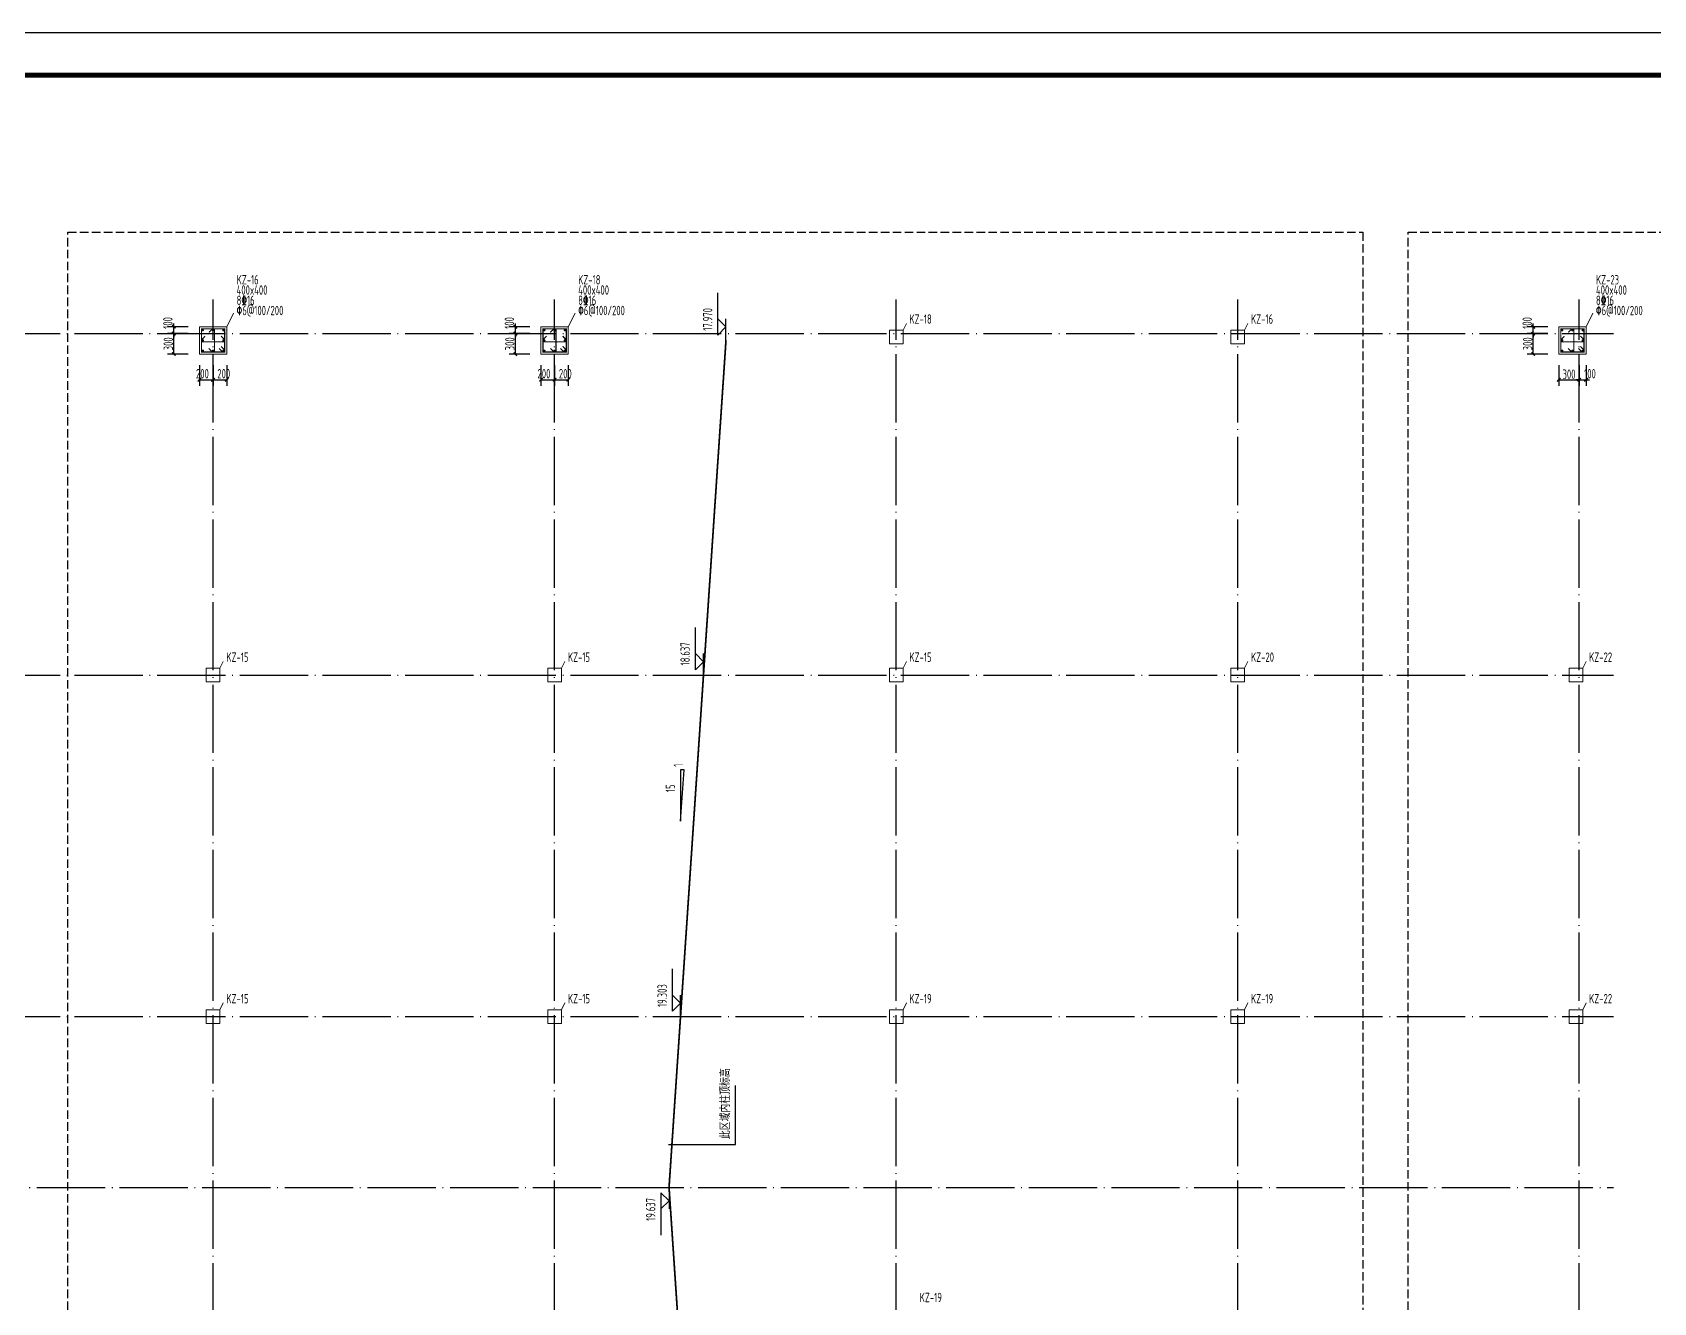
# Model space of a CAD drawing. Extents: x -2331248 to -1198620, y -977263 to -545844.
# Drawn here: x -1551152 to -1503687, y -639530 to -602338 of the extents above; entities that cross this region are included whole.
import ezdxf
from ezdxf.enums import TextEntityAlignment as Align

# ---------------------------------------------------------------- set-up
doc = ezdxf.new("R2010")
doc.units = 0
doc.header["$LTSCALE"] = 1000
doc.header["$MEASUREMENT"] = 0
for name, pattern in [('DASH', [0.35, 0.25, -0.1]), ('DOTE', [2.42, 2, -0.2, 0.02, -0.2]), ('线型5', [3050, 2400, -300, 50, -300])]:
    doc.linetypes.add(name, pattern=pattern)
doc.layers.get('0').update_dxf_attribs({"linetype": 'CONTINUOUS'})
doc.layers.get('DEFPOINTS').update_dxf_attribs({"linetype": 'CONTINUOUS'})
for name, color, linetype in [('DOTE', 1, 'DOTE'), ('PUB_TITLE', 4, 'CONTINUOUS'), ('构件', 74, 'CONTINUOUS')]:
    doc.layers.add(name, color=color, linetype=linetype)
for name, color, linetype, lineweight in [('S_Cl', 2, 'CONTINUOUS', 9), ('S_ColumDimSect', 84, '线型5', 18), ('S_ColumFocus', 2, 'CONTINUOUS', 18), ('S_PColumHoopBar', 14, 'CONTINUOUS', 35), ('S_PColumMainBar', 14, 'CONTINUOUS', 25)]:
    doc.layers.add(name, color=color, linetype=linetype, lineweight=lineweight)
doc.styles.add('PkpmHz', font='Pkpmeng', dxfattribs={"width": 0.7, "bigfont": 'hztxt'})
doc.styles.add('TSSD_REIN', font='Tssdeng.shx', dxfattribs={"width": 0.7, "bigfont": 'hztxt.shx'})
doc.dimstyles.new('Pkpm_0.0100_2.00', dxfattribs={"dimtxt": 200, "dimasz": 100, "dimexe": 180, "dimexo": 0.0625, "dimgap": 25, "dimtad": 1, "dimdec": 0, "dimlfac": 0.5, "dimrnd": 5, "dimzin": 0, "dimdsep": 46, "dimtxsty": 'PkpmHz', "dimblk1": 'ARCHTICK', "dimblk2": 'ARCHTICK', "dimsah": 1, "dimcen": 0.09, "dimadec": 0, "dimazin": 0, "dimtfac": 1, "dimtdec": 0, "dimtmove": 2, "dimatfit": 1, "dimldrblk": 'ARCHTICK', "dimfxl": 1, "dimtolj": 1, "dimtzin": 0, "dimarcsym": 0})

# ---------------------------------------------------------------- blocks, each defined once
blk = doc.blocks.new('_ARCHTICK')
at = {"color": 0, "linetype": 'ByBlock', "const_width": 0.4}
blk.add_lwpolyline([(-0.5, -0.5), (0.5, 0.5)], dxfattribs=at)
blk = doc.blocks.new('*D1182')
at = {"layer": 'DEFPOINTS', "color": 0}
for p in [(-1547013, -611157), (-1546263, -611157), (-1546263, -611757)]:
    blk.add_point(p, dxfattribs=at)
at = {"layer": 'S_ColumDimSect', "color": 0, "lineweight": -2}
for p, q in [((-1546588, -611157), (-1547193, -611157)), ((-1547013, -611757), (-1547013, -611157)), ((-1546588, -611757), (-1547193, -611757))]:
    blk.add_line(p, q, dxfattribs=at)
at = {"layer": 'S_ColumDimSect', "color": 0, "lineweight": -2, "xscale": 100, "yscale": 100, "zscale": 100}
for p, rotation in [((-1547013, -611157), 90), ((-1547013, -611757), 270)]:
    blk.add_blockref('_ARCHTICK', p, dxfattribs=dict(at, rotation=rotation))
at = {"layer": 'S_ColumDimSect', "color": 0, "insert": (-1547175, -611457), "char_height": 275, "attachment_point": 5, "rotation": 90, "style": 'PkpmHz'}
blk.add_mtext('\\A1;300', dxfattribs=at)
blk = doc.blocks.new('*D1183')
at = {"layer": 'DEFPOINTS', "color": 0}
for p in [(-1547013, -610957), (-1546263, -610957), (-1546263, -611157)]:
    blk.add_point(p, dxfattribs=at)
at = {"layer": 'S_ColumDimSect', "color": 0, "lineweight": -2}
for p, q in [((-1547013, -610957), (-1547013, -610857)), ((-1546588, -610957), (-1547193, -610957)), ((-1546588, -611157), (-1547193, -611157)), ((-1547013, -611157), (-1547013, -610957)), ((-1547013, -611157), (-1547013, -611257))]:
    blk.add_line(p, q, dxfattribs=at)
at = {"layer": 'S_ColumDimSect', "color": 0, "lineweight": -2, "xscale": 100, "yscale": 100, "zscale": 100}
for p, rotation in [((-1547013, -610957), 270), ((-1547013, -611157), 90)]:
    blk.add_blockref('_ARCHTICK', p, dxfattribs=dict(at, rotation=rotation))
at = {"layer": 'S_ColumDimSect', "color": 0, "insert": (-1547188, -610845), "char_height": 275, "attachment_point": 5, "rotation": 90, "style": 'PkpmHz'}
blk.add_mtext('\\A1;100', dxfattribs=at)
blk = doc.blocks.new('*D1184')
at = {"layer": 'DEFPOINTS', "color": 0}
for p in [(-1546263, -611757), (-1545863, -611757), (-1545863, -612507)]:
    blk.add_point(p, dxfattribs=at)
at = {"layer": 'S_ColumDimSect', "color": 0, "lineweight": -2}
for p, q in [((-1546263, -612082), (-1546263, -612687)), ((-1545863, -612082), (-1545863, -612687)), ((-1546263, -612507), (-1545863, -612507))]:
    blk.add_line(p, q, dxfattribs=at)
at = {"layer": 'S_ColumDimSect', "color": 0, "lineweight": -2, "xscale": 100, "yscale": 100, "zscale": 100, "rotation": 180}
blk.add_blockref('_ARCHTICK', (-1546263, -612507), dxfattribs=at)
at = {"layer": 'S_ColumDimSect', "color": 0, "lineweight": -2, "xscale": 100, "yscale": 100, "zscale": 100}
blk.add_blockref('_ARCHTICK', (-1545863, -612507), dxfattribs=at)
at = {"layer": 'S_ColumDimSect', "color": 0, "insert": (-1546175, -612332), "char_height": 275, "attachment_point": 5, "style": 'PkpmHz'}
blk.add_mtext('\\A1;200', dxfattribs=at)
blk = doc.blocks.new('*D1185')
at = {"layer": 'DEFPOINTS', "color": 0}
for p in [(-1545863, -611757), (-1545463, -611757), (-1545463, -612507)]:
    blk.add_point(p, dxfattribs=at)
at = {"layer": 'S_ColumDimSect', "color": 0, "lineweight": -2}
for p, q in [((-1545863, -612082), (-1545863, -612687)), ((-1545463, -612082), (-1545463, -612687)), ((-1545863, -612507), (-1545463, -612507))]:
    blk.add_line(p, q, dxfattribs=at)
at = {"layer": 'S_ColumDimSect', "color": 0, "lineweight": -2, "xscale": 100, "yscale": 100, "zscale": 100, "rotation": 180}
blk.add_blockref('_ARCHTICK', (-1545863, -612507), dxfattribs=at)
at = {"layer": 'S_ColumDimSect', "color": 0, "lineweight": -2, "xscale": 100, "yscale": 100, "zscale": 100}
blk.add_blockref('_ARCHTICK', (-1545463, -612507), dxfattribs=at)
at = {"layer": 'S_ColumDimSect', "color": 0, "insert": (-1545550, -612332), "char_height": 275, "attachment_point": 5, "style": 'PkpmHz'}
blk.add_mtext('\\A1;200', dxfattribs=at)
blk = doc.blocks.new('*D1190')
at = {"layer": 'DEFPOINTS', "color": 0}
for p in [(-1537013, -611157), (-1536263, -611157), (-1536263, -611757)]:
    blk.add_point(p, dxfattribs=at)
at = {"layer": 'S_ColumDimSect', "color": 0, "lineweight": -2}
for p, q in [((-1536588, -611157), (-1537193, -611157)), ((-1537013, -611757), (-1537013, -611157)), ((-1536588, -611757), (-1537193, -611757))]:
    blk.add_line(p, q, dxfattribs=at)
at = {"layer": 'S_ColumDimSect', "color": 0, "lineweight": -2, "xscale": 100, "yscale": 100, "zscale": 100}
for p, rotation in [((-1537013, -611157), 90), ((-1537013, -611757), 270)]:
    blk.add_blockref('_ARCHTICK', p, dxfattribs=dict(at, rotation=rotation))
at = {"layer": 'S_ColumDimSect', "color": 0, "insert": (-1537175, -611457), "char_height": 275, "attachment_point": 5, "rotation": 90, "style": 'PkpmHz'}
blk.add_mtext('\\A1;300', dxfattribs=at)
blk = doc.blocks.new('*D1191')
at = {"layer": 'DEFPOINTS', "color": 0}
for p in [(-1537013, -610957), (-1536263, -610957), (-1536263, -611157)]:
    blk.add_point(p, dxfattribs=at)
at = {"layer": 'S_ColumDimSect', "color": 0, "lineweight": -2}
for p, q in [((-1537013, -610957), (-1537013, -610857)), ((-1536588, -610957), (-1537193, -610957)), ((-1536588, -611157), (-1537193, -611157)), ((-1537013, -611157), (-1537013, -610957)), ((-1537013, -611157), (-1537013, -611257))]:
    blk.add_line(p, q, dxfattribs=at)
at = {"layer": 'S_ColumDimSect', "color": 0, "lineweight": -2, "xscale": 100, "yscale": 100, "zscale": 100}
for p, rotation in [((-1537013, -610957), 270), ((-1537013, -611157), 90)]:
    blk.add_blockref('_ARCHTICK', p, dxfattribs=dict(at, rotation=rotation))
at = {"layer": 'S_ColumDimSect', "color": 0, "insert": (-1537188, -610845), "char_height": 275, "attachment_point": 5, "rotation": 90, "style": 'PkpmHz'}
blk.add_mtext('\\A1;100', dxfattribs=at)
blk = doc.blocks.new('*D1192')
at = {"layer": 'DEFPOINTS', "color": 0}
for p in [(-1536263, -611757), (-1535863, -611757), (-1535863, -612507)]:
    blk.add_point(p, dxfattribs=at)
at = {"layer": 'S_ColumDimSect', "color": 0, "lineweight": -2}
for p, q in [((-1536263, -612082), (-1536263, -612687)), ((-1535863, -612082), (-1535863, -612687)), ((-1536263, -612507), (-1535863, -612507))]:
    blk.add_line(p, q, dxfattribs=at)
at = {"layer": 'S_ColumDimSect', "color": 0, "lineweight": -2, "xscale": 100, "yscale": 100, "zscale": 100, "rotation": 180}
blk.add_blockref('_ARCHTICK', (-1536263, -612507), dxfattribs=at)
at = {"layer": 'S_ColumDimSect', "color": 0, "lineweight": -2, "xscale": 100, "yscale": 100, "zscale": 100}
blk.add_blockref('_ARCHTICK', (-1535863, -612507), dxfattribs=at)
at = {"layer": 'S_ColumDimSect', "color": 0, "insert": (-1536175, -612332), "char_height": 275, "attachment_point": 5, "style": 'PkpmHz'}
blk.add_mtext('\\A1;200', dxfattribs=at)
blk = doc.blocks.new('*D1193')
at = {"layer": 'DEFPOINTS', "color": 0}
for p in [(-1535863, -611757), (-1535463, -611757), (-1535463, -612507)]:
    blk.add_point(p, dxfattribs=at)
at = {"layer": 'S_ColumDimSect', "color": 0, "lineweight": -2}
for p, q in [((-1535863, -612082), (-1535863, -612687)), ((-1535463, -612082), (-1535463, -612687)), ((-1535863, -612507), (-1535463, -612507))]:
    blk.add_line(p, q, dxfattribs=at)
at = {"layer": 'S_ColumDimSect', "color": 0, "lineweight": -2, "xscale": 100, "yscale": 100, "zscale": 100, "rotation": 180}
blk.add_blockref('_ARCHTICK', (-1535863, -612507), dxfattribs=at)
at = {"layer": 'S_ColumDimSect', "color": 0, "lineweight": -2, "xscale": 100, "yscale": 100, "zscale": 100}
blk.add_blockref('_ARCHTICK', (-1535463, -612507), dxfattribs=at)
at = {"layer": 'S_ColumDimSect', "color": 0, "insert": (-1535550, -612332), "char_height": 275, "attachment_point": 5, "style": 'PkpmHz'}
blk.add_mtext('\\A1;200', dxfattribs=at)
blk = doc.blocks.new('*D1210')
at = {"layer": 'DEFPOINTS', "color": 0}
for p in [(-1507213, -611157), (-1506463, -611157), (-1506463, -611757)]:
    blk.add_point(p, dxfattribs=at)
at = {"layer": 'S_ColumDimSect', "color": 0, "lineweight": -2}
for p, q in [((-1506788, -611157), (-1507393, -611157)), ((-1507213, -611757), (-1507213, -611157)), ((-1506788, -611757), (-1507393, -611757))]:
    blk.add_line(p, q, dxfattribs=at)
at = {"layer": 'S_ColumDimSect', "color": 0, "lineweight": -2, "xscale": 100, "yscale": 100, "zscale": 100}
for p, rotation in [((-1507213, -611157), 90), ((-1507213, -611757), 270)]:
    blk.add_blockref('_ARCHTICK', p, dxfattribs=dict(at, rotation=rotation))
at = {"layer": 'S_ColumDimSect', "color": 0, "insert": (-1507375, -611457), "char_height": 275, "attachment_point": 5, "rotation": 90, "style": 'PkpmHz'}
blk.add_mtext('\\A1;300', dxfattribs=at)
blk = doc.blocks.new('*D1211')
at = {"layer": 'DEFPOINTS', "color": 0}
for p in [(-1507213, -610957), (-1506463, -610957), (-1506463, -611157)]:
    blk.add_point(p, dxfattribs=at)
at = {"layer": 'S_ColumDimSect', "color": 0, "lineweight": -2}
for p, q in [((-1507213, -610957), (-1507213, -610857)), ((-1506788, -610957), (-1507393, -610957)), ((-1506788, -611157), (-1507393, -611157)), ((-1507213, -611157), (-1507213, -610957)), ((-1507213, -611157), (-1507213, -611257))]:
    blk.add_line(p, q, dxfattribs=at)
at = {"layer": 'S_ColumDimSect', "color": 0, "lineweight": -2, "xscale": 100, "yscale": 100, "zscale": 100}
for p, rotation in [((-1507213, -610957), 270), ((-1507213, -611157), 90)]:
    blk.add_blockref('_ARCHTICK', p, dxfattribs=dict(at, rotation=rotation))
at = {"layer": 'S_ColumDimSect', "color": 0, "insert": (-1507388, -610845), "char_height": 275, "attachment_point": 5, "rotation": 90, "style": 'PkpmHz'}
blk.add_mtext('\\A1;100', dxfattribs=at)
blk = doc.blocks.new('*D1212')
at = {"layer": 'DEFPOINTS', "color": 0}
for p in [(-1506463, -611757), (-1505863, -611757), (-1505863, -612507)]:
    blk.add_point(p, dxfattribs=at)
at = {"layer": 'S_ColumDimSect', "color": 0, "lineweight": -2}
for p, q in [((-1506463, -612082), (-1506463, -612687)), ((-1505863, -612082), (-1505863, -612687)), ((-1506463, -612507), (-1505863, -612507))]:
    blk.add_line(p, q, dxfattribs=at)
at = {"layer": 'S_ColumDimSect', "color": 0, "lineweight": -2, "xscale": 100, "yscale": 100, "zscale": 100, "rotation": 180}
blk.add_blockref('_ARCHTICK', (-1506463, -612507), dxfattribs=at)
at = {"layer": 'S_ColumDimSect', "color": 0, "lineweight": -2, "xscale": 100, "yscale": 100, "zscale": 100}
blk.add_blockref('_ARCHTICK', (-1505863, -612507), dxfattribs=at)
at = {"layer": 'S_ColumDimSect', "color": 0, "insert": (-1506163, -612345), "char_height": 275, "attachment_point": 5, "style": 'PkpmHz'}
blk.add_mtext('\\A1;300', dxfattribs=at)
blk = doc.blocks.new('*D1213')
at = {"layer": 'DEFPOINTS', "color": 0}
for p in [(-1505863, -611757), (-1505663, -611757), (-1505663, -612507)]:
    blk.add_point(p, dxfattribs=at)
at = {"layer": 'S_ColumDimSect', "color": 0, "lineweight": -2}
for p, q in [((-1505863, -612082), (-1505863, -612687)), ((-1505663, -612082), (-1505663, -612687)), ((-1505863, -612507), (-1505963, -612507)), ((-1505863, -612507), (-1505663, -612507)), ((-1505663, -612507), (-1505563, -612507))]:
    blk.add_line(p, q, dxfattribs=at)
at = {"layer": 'S_ColumDimSect', "color": 0, "lineweight": -2, "xscale": 100, "yscale": 100, "zscale": 100}
blk.add_blockref('_ARCHTICK', (-1505863, -612507), dxfattribs=at)
at = {"layer": 'S_ColumDimSect', "color": 0, "lineweight": -2, "xscale": 100, "yscale": 100, "zscale": 100, "rotation": 180}
blk.add_blockref('_ARCHTICK', (-1505663, -612507), dxfattribs=at)
at = {"layer": 'S_ColumDimSect', "color": 0, "insert": (-1505550, -612332), "char_height": 275, "attachment_point": 5, "style": 'PkpmHz'}
blk.add_mtext('\\A1;100', dxfattribs=at)

msp = doc.modelspace()

# ---------------------------------------------------------------- linework, layer by layer
at = {"linetype": 'DASH'}
for points in [[(-1550112, -608186), (-1512198, -608186), (-1512198, -663202), (-1550112, -663202)], [(-1510869, -608186), (-1502854, -608186), (-1502854, -663202), (-1510869, -663202)]]:
    msp.add_lwpolyline(points, close=True, dxfattribs=at)
at = {"layer": 'DOTE'}
for p, q in [((-1545863, -662157.2), (-1545863, -610157.2)), ((-1535863, -662157.2), (-1535863, -610157.2)), ((-1525863, -662157.2), (-1525863, -610157.2)), ((-1515863, -662157.2), (-1515863, -610157.2)), ((-1505863, -662157.2), (-1505863, -610157.2)), ((-1566863, -611157.2), (-1504863, -611157.2)), ((-1566863, -621157.2), (-1504863, -621157.2)), ((-1566863, -631157.2), (-1504863, -631157.2)), ((-1555863, -636157.2), (-1504863, -636157.2))]:
    msp.add_line(p, q, dxfattribs=at)
at = {"layer": 'PUB_TITLE'}
msp.add_lwpolyline([(-1576722.5, -676588.1), (-1576722.5, -602338.1), (-1471597.5, -602338.1), (-1471597.5, -676588.1)], close=True, dxfattribs=at)
at = {"layer": 'PUB_TITLE', "const_width": 150}
msp.add_lwpolyline([(-1573597.5, -603588.1), (-1472847.5, -603588.1), (-1472847.5, -675338.1), (-1573597.5, -675338.1)], close=True, dxfattribs=at)
at = {"layer": 'S_Cl', "ltscale": 1}
for points in [[(-1545463, -611757.2), (-1545463, -610957.2), (-1546263, -610957.2), (-1546263, -611757.2)], [(-1535463, -611757.2), (-1535463, -610957.2), (-1536263, -610957.2), (-1536263, -611757.2)], [(-1525663, -611457.2), (-1525663, -611057.2), (-1526063, -611057.2), (-1526063, -611457.2)], [(-1515663, -611457.2), (-1515663, -611057.2), (-1516063, -611057.2), (-1516063, -611457.2)], [(-1505663, -611757.2), (-1505663, -610957.2), (-1506463, -610957.2), (-1506463, -611757.2)], [(-1545663, -621357.2), (-1545663, -620957.2), (-1546063, -620957.2), (-1546063, -621357.2)], [(-1535663, -621357.2), (-1535663, -620957.2), (-1536063, -620957.2), (-1536063, -621357.2)], [(-1525663, -621357.2), (-1525663, -620957.2), (-1526063, -620957.2), (-1526063, -621357.2)], [(-1515663, -621357.2), (-1515663, -620957.2), (-1516063, -620957.2), (-1516063, -621357.2)], [(-1505763, -621357.2), (-1505763, -620957.2), (-1506163, -620957.2), (-1506163, -621357.2)], [(-1545663, -631357.2), (-1545663, -630957.2), (-1546063, -630957.2), (-1546063, -631357.2)], [(-1535663, -631357.2), (-1535663, -630957.2), (-1536063, -630957.2), (-1536063, -631357.2)], [(-1525663, -631357.2), (-1525663, -630957.2), (-1526063, -630957.2), (-1526063, -631357.2)], [(-1515663, -631357.2), (-1515663, -630957.2), (-1516063, -630957.2), (-1516063, -631357.2)], [(-1505763, -631357.2), (-1505763, -630957.2), (-1506163, -630957.2), (-1506163, -631357.2)]]:
    msp.add_lwpolyline(points, close=True, dxfattribs=at)
at = {"layer": 'S_ColumFocus'}
for p, q in [((-1545463, -610957.2), (-1545263, -610557.2)), ((-1535463, -610957.2), (-1535263, -610557.2)), ((-1525663, -611057.2), (-1525563, -610857.2)), ((-1515663, -611057.2), (-1515563, -610857.2)), ((-1505663, -610957.2), (-1505463, -610557.2)), ((-1545663, -620957.2), (-1545563, -620757.2)), ((-1535663, -620957.2), (-1535563, -620757.2)), ((-1525663, -620957.2), (-1525563, -620757.2)), ((-1515663, -620957.2), (-1515563, -620757.2)), ((-1505763, -620957.2), (-1505663, -620757.2)), ((-1545663, -630957.2), (-1545563, -630757.2)), ((-1535663, -630957.2), (-1535563, -630757.2)), ((-1525663, -630957.2), (-1525563, -630757.2)), ((-1515663, -630957.2), (-1515563, -630757.2)), ((-1505763, -630957.2), (-1505663, -630757.2))]:
    msp.add_line(p, q, dxfattribs=at)
at = {"layer": 'S_PColumHoopBar', "ltscale": 2, "const_width": 35}
for points in [[(-1545689, -611591.1), (-1545583, -611697.2), (-1545523, -611697.2), (-1545523, -611637.2), (-1545523, -611697.2), (-1545523, -611017.2), (-1546203, -611017.2), (-1546203, -611697.2), (-1545583, -611697.2), (-1545523, -611697.2), (-1545523, -611637.2), (-1545629, -611531.1)], [(-1546096.9, -611231.1), (-1546203, -611337.2), (-1546203, -611397.2), (-1545523, -611397.2), (-1545523, -611337.2), (-1545629, -611231.1)], [(-1545989, -611591.1), (-1545883, -611697.2), (-1545823, -611697.2), (-1545823, -611017.2), (-1545883, -611017.2), (-1545989, -611123.3)], [(-1535689, -611591.1), (-1535583, -611697.2), (-1535523, -611697.2), (-1535523, -611637.2), (-1535523, -611697.2), (-1535523, -611017.2), (-1536203, -611017.2), (-1536203, -611697.2), (-1535583, -611697.2), (-1535523, -611697.2), (-1535523, -611637.2), (-1535629, -611531.1)], [(-1536096.9, -611231.1), (-1536203, -611337.2), (-1536203, -611397.2), (-1535523, -611397.2), (-1535523, -611337.2), (-1535629, -611231.1)], [(-1535989, -611591.1), (-1535883, -611697.2), (-1535823, -611697.2), (-1535823, -611017.2), (-1535883, -611017.2), (-1535989, -611123.3)], [(-1505889, -611591.1), (-1505783, -611697.2), (-1505723, -611697.2), (-1505723, -611637.2), (-1505723, -611697.2), (-1505723, -611017.2), (-1506403, -611017.2), (-1506403, -611697.2), (-1505783, -611697.2), (-1505723, -611697.2), (-1505723, -611637.2), (-1505829, -611531.1)], [(-1506296.9, -611231.1), (-1506403, -611337.2), (-1506403, -611397.2), (-1505723, -611397.2), (-1505723, -611337.2), (-1505829, -611231.1)], [(-1506189, -611591.1), (-1506083, -611697.2), (-1506023, -611697.2), (-1506023, -611017.2), (-1506083, -611017.2), (-1506189, -611123.3)]]:
    msp.add_lwpolyline(points, dxfattribs=at)
at = {"layer": 'S_PColumMainBar', "ltscale": 2, "const_width": 35}
for points in [[(-1546146.5, -611056.2, 1), (-1546181.5, -611056.2, 1)], [(-1546146.5, -611357.2, 1), (-1546181.5, -611357.2, 1)], [(-1545845.5, -611056.2, 1), (-1545880.5, -611056.2, 1)], [(-1545544.5, -611056.2, 1), (-1545579.5, -611056.2, 1)], [(-1545544.5, -611357.2, 1), (-1545579.5, -611357.2, 1)], [(-1536146.5, -611056.2, 1), (-1536181.5, -611056.2, 1)], [(-1536146.5, -611357.2, 1), (-1536181.5, -611357.2, 1)], [(-1535845.5, -611056.2, 1), (-1535880.5, -611056.2, 1)], [(-1535544.5, -611056.2, 1), (-1535579.5, -611056.2, 1)], [(-1535544.5, -611357.2, 1), (-1535579.5, -611357.2, 1)], [(-1506346.5, -611056.2, 1), (-1506381.5, -611056.2, 1)], [(-1506346.5, -611357.2, 1), (-1506381.5, -611357.2, 1)], [(-1506045.5, -611056.2, 1), (-1506080.5, -611056.2, 1)], [(-1505744.5, -611056.2, 1), (-1505779.5, -611056.2, 1)], [(-1505744.5, -611357.2, 1), (-1505779.5, -611357.2, 1)], [(-1546146.5, -611658.2, 1), (-1546181.5, -611658.2, 1)], [(-1545845.5, -611658.2, 1), (-1545880.5, -611658.2, 1)], [(-1545544.5, -611658.2, 1), (-1545579.5, -611658.2, 1)], [(-1536146.5, -611658.2, 1), (-1536181.5, -611658.2, 1)], [(-1535845.5, -611658.2, 1), (-1535880.5, -611658.2, 1)], [(-1535544.5, -611658.2, 1), (-1535579.5, -611658.2, 1)], [(-1506346.5, -611658.2, 1), (-1506381.5, -611658.2, 1)], [(-1506045.5, -611658.2, 1), (-1506080.5, -611658.2, 1)], [(-1505744.5, -611658.2, 1), (-1505779.5, -611658.2, 1)]]:
    msp.add_lwpolyline(points, format="xyb", close=True, dxfattribs=at)
at = {"layer": '构件'}
for p, q in [((-1531083.6, -611201.3), (-1531083.6, -609960.4)), ((-1531083.6, -610726.1), (-1530846, -610963.7)), ((-1530846, -611357.2), (-1530846, -610727.2)), ((-1530846, -610963.7), (-1531083.6, -611201.3)), ((-1531742.3, -621001.3), (-1531742.3, -619760.4)), ((-1531742.3, -620526.1), (-1531504.7, -620763.7)), ((-1531504.7, -620763.7), (-1531742.3, -621001.3)), ((-1531504.7, -621157.2), (-1531504.7, -620527.2)), ((-1532414.5, -631001.3), (-1532414.5, -629760.4)), ((-1532414.5, -630526.1), (-1532176.9, -630763.7)), ((-1532176.9, -630763.7), (-1532414.5, -631001.3)), ((-1532176.9, -631157.2), (-1532176.9, -630527.2)), ((-1532750.6, -636313.1), (-1532750.6, -637554)), ((-1532513, -636550.7), (-1532750.6, -636313.1)), ((-1532513, -636157.2), (-1532513, -636787.2)), ((-1532750.6, -636788.3), (-1532513, -636550.7))]:
    msp.add_line(p, q, dxfattribs=at)
at = {"layer": '构件', "const_width": 50}
for points in [[(-1530846, -611357.2), (-1532513, -636157.2)], [(-1530846, -660957.2), (-1532513, -636157.2)]]:
    msp.add_lwpolyline(points, dxfattribs=at)
at = {"layer": '构件'}
msp.add_lwpolyline([(-1532173.3, -623934.8), (-1532173.3, -625434.8), (-1532073.3, -623934.8)], close=True, dxfattribs=at)
msp.add_lwpolyline([(-1532530.6, -634901.4), (-1530563, -634901.4), (-1530563, -633171.1)], dxfattribs=at)

# ---------------------------------------------------------------- texts
at = {"layer": 'S_ColumFocus', "style": 'TSSD_REIN', "width": 0.7}
for s, p in [('KZ-16', (-1545173.6, -609718.4)), ('KZ-18', (-1535173.6, -609718.4)), ('KZ-23', (-1505373.6, -609718.4)), ('400x400', (-1545173.6, -610018.4)), ('400x400', (-1535173.6, -610018.4)), ('400x400', (-1505373.6, -610018.4)), ('8%%13216', (-1545173.6, -610318.4)), ('%%1306@100/200', (-1545173.6, -610618.4)), ('8%%13216', (-1535173.6, -610318.4)), ('%%1306@100/200', (-1535173.6, -610618.4)), ('8%%13216', (-1505373.6, -610318.4)), ('%%1306@100/200', (-1505373.6, -610618.4)), ('KZ-18', (-1525473.6, -610868.4)), ('KZ-16', (-1515473.6, -610868.4)), ('KZ-15', (-1545473.6, -620768.4)), ('KZ-15', (-1535473.6, -620768.4)), ('KZ-15', (-1525473.6, -620768.4)), ('KZ-20', (-1515473.6, -620768.4)), ('KZ-22', (-1505573.6, -620768.4)), ('KZ-15', (-1545473.6, -630768.4)), ('KZ-15', (-1535473.6, -630768.4)), ('KZ-19', (-1525473.6, -630768.4)), ('KZ-19', (-1515473.6, -630768.4)), ('KZ-22', (-1505573.6, -630768.4)), ('KZ-19', (-1525173.6, -639518.4))]:
    msp.add_text(s, height=275, dxfattribs=at).set_placement(p)
at = {"layer": '构件', "style": 'TSSD_REIN', "width": 0.7}
for s, p in [('17.970', (-1531163.6, -611073.5, 0)), ('18.637', (-1531822.3, -620873.5, 0)), ('1', (-1532025.3, -623840.6, 0)), ('15', (-1532253.3, -624584.2, 0)), ('19.303', (-1532494.5, -630873.5, 0)), ('此区域内柱顶标高', (-1530643, -634747.2, 0)), ('19.637', (-1532830.6, -637138.7, 0))]:
    msp.add_text(s, height=275, rotation=90, dxfattribs=at).set_placement(p, align=Align.BOTTOM_LEFT)

# ---------------------------------------------------------------- dimensions: what is measured, and where the dimension line sits
at = {"layer": 'S_ColumDimSect'}
for base, p1, p2, angle, picture, middle in [((-1547013, -610957.2), (-1546263, -611157.2), (-1546263, -610957.2), 90, '*D1183', (-1547188, -610844.7)), ((-1537013, -610957.2), (-1536263, -611157.2), (-1536263, -610957.2), 90, '*D1191', (-1537188, -610844.7)), ((-1507213, -610957.2), (-1506463, -611157.2), (-1506463, -610957.2), 90, '*D1211', (-1507388, -610844.7)), ((-1545863, -612507.2), (-1546263, -611757.2), (-1545863, -611757.2), 0, '*D1184', (-1546175.5, -612332.2)), ((-1545463, -612507.2), (-1545863, -611757.2), (-1545463, -611757.2), 0, '*D1185', (-1545550.5, -612332.2)), ((-1535863, -612507.2), (-1536263, -611757.2), (-1535863, -611757.2), 0, '*D1192', (-1536175.5, -612332.2)), ((-1535463, -612507.2), (-1535863, -611757.2), (-1535463, -611757.2), 0, '*D1193', (-1535550.5, -612332.2)), ((-1505663, -612507.2), (-1505863, -611757.2), (-1505663, -611757.2), 0, '*D1213', (-1505550.5, -612332.2))]:
    dim = msp.add_linear_dim(base=base, p1=p1, p2=p2, angle=angle, dimstyle='Pkpm_0.0100_2.00', override={"dimtxt": 275, "dimexo": 325}, dxfattribs=at)
    dim.commit()
    dim.dimension.update_dxf_attribs({"geometry": picture, "text_midpoint": middle, "dimtype": 161})
for p1, p2, distance, picture, middle in [((-1546263, -611757.2), (-1546263, -611157.2), 750, '*D1182', (-1547175.5, -611457.2)), ((-1536263, -611757.2), (-1536263, -611157.2), 750, '*D1190', (-1537175.5, -611457.2)), ((-1506463, -611757.2), (-1506463, -611157.2), 750, '*D1210', (-1507375.5, -611457.2)), ((-1506463, -611757.2), (-1505863, -611757.2), -750, '*D1212', (-1506163, -612344.7))]:
    dim = msp.add_aligned_dim(p1=p1, p2=p2, distance=distance, dimstyle='Pkpm_0.0100_2.00', override={"dimtxt": 275, "dimexo": 325}, dxfattribs=at)
    dim.commit()
    dim.dimension.update_dxf_attribs({"geometry": picture, "text_midpoint": middle})

doc.saveas('drawing.dxf')
